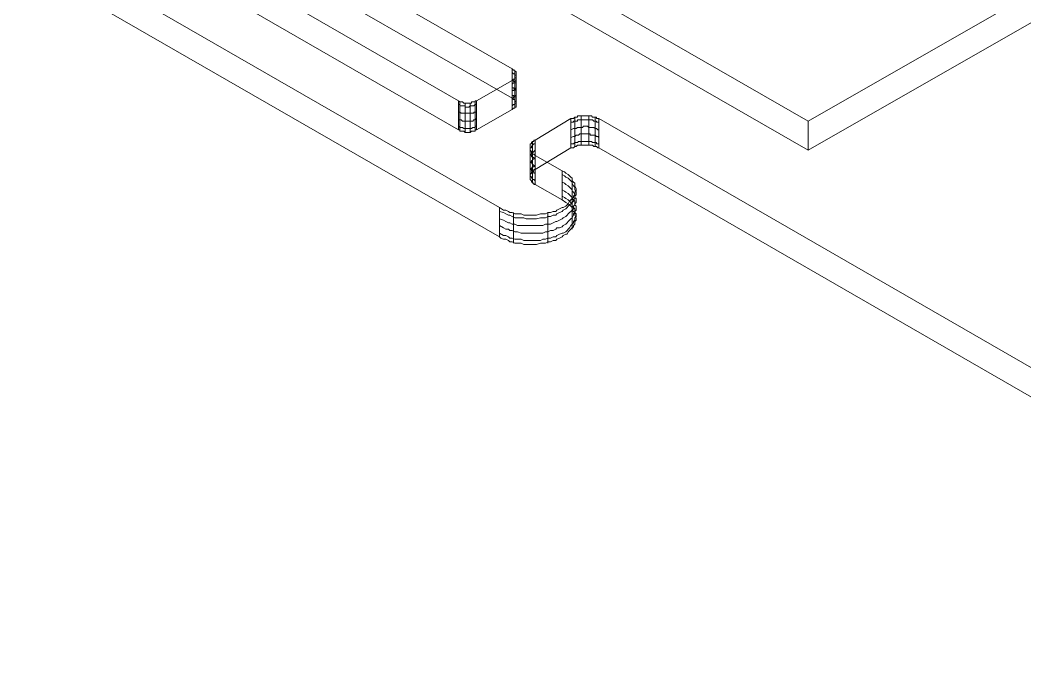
# Model space of a CAD drawing. Header units: millimetres. Extents: x 251 to 1800, y 172 to 1116.
# Drawn here: x 347.7 to 555.7, y 611.5 to 742.5 of the extents above; entities that cross this region are included whole.
import ezdxf

# ---------------------------------------------------------------- set-up
doc = ezdxf.new("R2010")
doc.units = ezdxf.units.MM

msp = doc.modelspace()

# ---------------------------------------------------------------- linework, layer by layer
at = {"color": 8, "lineweight": 0, "true_color": 0x808080}
msp.add_lwpolyline([(510.81305, 715.568588), (458.547011, 745.62776), (510.81305, 775.934899), (563.327056, 745.62776)], close=True, dxfattribs=at)
for points in [[(397.299039, 762.48955), (449.565077, 732.430378)], [(397.299039, 762.48955), (449.565077, 732.430378)], [(347.677987, 760.891537), (446.920091, 703.721252)], [(347.677987, 760.891537), (446.920091, 703.721252)], [(397.299039, 756.428122), (449.565077, 726.368951), (449.813045, 726.120983), (450.088564, 726.120983), (450.088564, 725.845464), (450.364084, 725.597496), (450.364084, 725.321977), (450.364084, 725.074009), (450.364084, 724.79849), (450.364084, 724.52297), (450.088564, 724.52297), (450.088564, 724.275003), (449.813045, 724.275003), (449.565077, 723.999483), (442.181156, 719.784036), (441.905637, 719.784036), (441.905637, 719.536068), (441.630117, 719.536068), (441.38215, 719.536068), (441.106631, 719.536068), (440.858663, 719.260549), (440.583144, 719.260549), (440.335176, 719.260549), (440.059657, 719.260549), (439.784137, 719.260549), (439.53617, 719.536068), (439.26065, 719.536068), (439.012683, 719.536068), (438.737163, 719.536068), (438.737163, 719.784036), (438.461644, 719.784036), (385.947638, 750.091175)], [(438.461644, 725.845464), (385.947638, 756.152602)], [(438.461644, 725.845464), (385.947638, 756.152602)], [(397.299039, 756.428122), (449.565077, 726.368951)], [(347.677987, 754.830109), (446.920091, 697.659824), (447.19561, 697.384305), (447.719097, 697.136337), (448.242584, 697.136337), (448.766071, 696.860818), (449.041591, 696.612851), (449.565077, 696.612851), (450.088564, 696.337331), (450.612051, 696.337331), (451.411058, 696.337331), (451.934545, 696.061812), (452.458032, 696.061812), (452.981519, 696.061812), (453.532557, 696.061812), (454.056044, 696.061812), (454.579531, 696.061812), (455.378538, 696.337331), (455.902025, 696.337331), (456.425512, 696.337331), (456.948999, 696.612851), (457.472486, 696.612851), (457.995972, 696.860818), (458.547011, 696.860818), (458.794979, 697.136337), (459.318466, 697.384305), (459.869505, 697.659824), (460.117472, 697.907792), (460.640959, 698.183311), (460.916479, 698.183311), (461.164446, 698.706798), (461.439966, 698.982318), (461.715485, 699.230285), (461.963452, 699.505805), (462.238972, 699.753772), (462.238972, 700.029292), (462.486939, 700.277259), (462.486939, 700.828298), (462.762459, 701.076266), (462.762459, 701.351785), (462.762459, 701.599752), (462.486939, 702.123239), (462.486939, 702.398759), (462.486939, 702.674278), (462.238972, 702.922246), (461.963452, 703.197765), (461.963452, 703.721252), (461.715485, 703.96922), (461.439966, 704.244739), (461.164446, 704.492707), (460.640959, 704.768226), (459.869505, 705.291713), (454.304012, 708.460187), (454.056044, 708.460187), (454.056044, 708.735706), (453.780525, 708.735706), (453.780525, 708.983674), (453.532557, 708.983674), (453.532557, 709.259193), (453.257038, 709.507161), (453.257038, 709.78268), (453.257038, 710.030647), (453.257038, 710.306167), (453.257038, 710.554134), (453.532557, 710.829654), (453.532557, 711.105173), (453.780525, 711.105173), (453.780525, 711.353141), (454.056044, 711.353141), (454.056044, 711.62866), (454.304012, 711.62866)], [(347.677987, 754.830109), (446.920091, 697.659824)], [(510.81305, 721.630016), (458.547011, 751.689187)], [(510.81305, 721.630016), (458.547011, 751.689187)], [(563.327056, 751.689187), (510.81305, 721.630016)], [(563.327056, 751.689187), (510.81305, 721.630016)], [(438.461644, 719.784036), (385.947638, 750.091175)], [(510.81305, 715.568588), (458.547011, 745.62776)], [(563.327056, 745.62776), (510.81305, 715.568588)], [(449.565077, 730.060911), (449.813045, 730.336431), (450.088564, 730.336431), (450.088564, 730.584398), (450.364084, 730.584398), (450.364084, 730.859917), (450.364084, 731.135437), (450.364084, 731.383404), (450.364084, 731.658924), (450.364084, 731.906891), (450.088564, 731.906891), (450.088564, 732.182411), (449.813045, 732.182411), (449.565077, 732.430378)], [(449.565077, 726.368951), (449.565077, 732.430378)], [(449.565077, 726.368951), (449.565077, 732.430378)], [(449.565077, 730.060911), (449.813045, 730.336431), (450.088564, 730.336431), (450.088564, 730.584398), (450.364084, 730.584398), (450.364084, 730.859917), (450.364084, 731.135437), (450.364084, 731.383404), (450.364084, 731.658924), (450.364084, 731.906891), (450.088564, 731.906891), (450.088564, 732.182411), (449.813045, 732.182411), (449.565077, 732.430378)], [(450.088564, 726.120983), (450.088564, 732.182411), (450.088564, 731.906891)], [(449.565077, 729.289457), (449.813045, 729.537424), (450.088564, 729.537424), (450.088564, 729.812944), (450.364084, 730.060911), (450.364084, 730.336431), (450.364084, 730.584398), (450.364084, 730.859917), (450.364084, 731.135437), (450.088564, 731.135437), (450.088564, 731.383404), (449.813045, 731.383404), (449.565077, 731.658924), (449.565077, 731.383404)], [(450.088564, 724.275003), (450.088564, 730.336431), (450.088564, 730.060911)], [(450.364084, 725.597496), (450.364084, 731.658924), (450.364084, 731.383404)], [(450.364084, 724.79849), (450.364084, 730.859917), (450.364084, 730.584398)], [(449.565077, 730.060911), (442.181156, 725.845464)], [(449.565077, 730.060911), (442.181156, 725.845464)], [(449.565077, 727.966963), (449.813045, 727.966963), (450.088564, 728.214931), (450.364084, 728.49045), (450.364084, 728.738418), (450.364084, 729.013937), (450.364084, 729.289457), (450.364084, 729.537424), (450.088564, 729.537424), (450.088564, 729.812944), (449.813045, 729.812944), (449.813045, 730.060911), (449.565077, 730.060911), (449.565077, 729.812944)], [(449.565077, 730.060911), (449.565077, 723.999483)], [(449.565077, 730.060911), (449.565077, 723.999483)], [(449.565077, 726.368951), (449.813045, 726.368951), (449.813045, 726.64447), (450.088564, 726.64447), (450.088564, 726.919989), (450.364084, 726.919989), (450.364084, 727.167957), (450.364084, 727.443476), (450.364084, 727.691444), (450.364084, 727.966963), (450.088564, 728.214931), (449.813045, 728.49045), (449.565077, 728.49045), (449.565077, 728.214931)], [(449.565077, 724.79849), (449.813045, 725.074009), (450.088564, 725.074009), (450.088564, 725.321977), (450.364084, 725.321977), (450.364084, 725.597496), (450.364084, 725.845464), (450.364084, 726.120983), (450.364084, 726.368951), (450.364084, 726.64447), (450.088564, 726.64447), (449.813045, 726.919989), (449.565077, 726.919989), (449.565077, 726.64447)], [(449.565077, 726.368951), (449.813045, 726.120983), (450.088564, 726.120983), (450.088564, 725.845464), (450.364084, 725.597496), (450.364084, 725.321977), (450.364084, 725.074009), (450.364084, 724.79849), (450.364084, 724.52297), (450.088564, 724.52297), (450.088564, 724.275003), (449.813045, 724.275003), (449.565077, 723.999483)], [(438.461644, 725.845464), (438.737163, 725.597496), (439.012683, 725.597496), (439.26065, 725.597496), (439.53617, 725.321977), (439.784137, 725.321977), (440.059657, 725.321977), (440.335176, 725.321977), (440.583144, 725.321977), (440.858663, 725.321977), (441.106631, 725.321977), (441.106631, 725.597496), (441.38215, 725.597496), (441.630117, 725.597496), (441.905637, 725.597496), (441.905637, 725.845464), (442.181156, 725.845464)], [(438.461644, 725.845464), (438.461644, 719.784036)], [(438.461644, 725.845464), (438.737163, 725.597496), (439.012683, 725.597496), (439.26065, 725.597496), (439.53617, 725.321977), (439.784137, 725.321977), (440.059657, 725.321977), (440.335176, 725.321977), (440.583144, 725.321977), (440.858663, 725.321977), (441.106631, 725.321977), (441.106631, 725.597496), (441.38215, 725.597496), (441.630117, 725.597496), (441.905637, 725.597496), (441.905637, 725.845464), (442.181156, 725.845464)], [(438.461644, 725.845464), (438.461644, 719.784036)], [(438.461644, 725.074009), (438.737163, 725.074009), (438.737163, 724.79849), (439.012683, 724.79849), (439.26065, 724.79849), (439.53617, 724.79849), (439.784137, 724.79849), (439.784137, 724.52297), (440.059657, 724.52297), (440.335176, 724.52297), (440.583144, 724.52297), (440.858663, 724.79849), (441.106631, 724.79849), (441.38215, 724.79849), (441.630117, 724.79849), (441.905637, 725.074009), (442.181156, 725.074009), (442.181156, 724.79849)], [(438.737163, 719.536068), (438.737163, 725.597496), (438.737163, 725.321977)], [(439.784137, 719.260549), (439.784137, 725.321977), (439.784137, 725.074009)], [(440.858663, 719.260549), (440.858663, 725.321977), (440.858663, 725.074009)], [(441.905637, 719.536068), (441.905637, 725.597496), (441.905637, 725.321977)], [(442.181156, 719.784036), (442.181156, 725.845464)], [(442.181156, 719.784036), (442.181156, 725.845464)], [(449.565077, 723.999483), (442.181156, 719.784036)], [(438.461644, 723.475996), (438.737163, 723.475996), (439.012683, 723.228029), (439.26065, 723.228029), (439.53617, 723.228029), (439.784137, 723.228029), (440.059657, 723.228029), (440.335176, 723.228029), (440.583144, 723.228029), (440.858663, 723.228029), (441.106631, 723.228029), (441.38215, 723.228029), (441.630117, 723.228029), (441.630117, 723.475996), (441.905637, 723.475996), (442.181156, 723.475996), (442.181156, 723.228029)], [(438.461644, 722.153503), (438.461644, 721.905536), (438.737163, 721.905536), (439.012683, 721.905536), (439.26065, 721.630016), (439.53617, 721.630016), (439.784137, 721.630016), (440.059657, 721.630016), (440.335176, 721.630016), (440.583144, 721.630016), (440.858663, 721.630016), (441.106631, 721.630016), (441.38215, 721.630016), (441.630117, 721.905536), (441.905637, 721.905536), (442.181156, 722.153503), (442.181156, 721.905536)], [(454.304012, 717.690088), (461.715485, 722.153503)], [(454.304012, 717.690088), (461.715485, 722.153503)], [(467.501393, 722.153503), (467.253426, 722.153503), (466.977906, 722.153503), (466.977906, 722.429022), (466.729939, 722.429022), (466.454419, 722.429022), (466.1789, 722.429022), (465.930932, 722.67699), (465.655413, 722.67699), (465.407446, 722.67699), (465.131926, 722.67699), (464.883959, 722.67699), (464.608439, 722.67699), (464.33292, 722.67699), (464.084952, 722.67699), (463.809433, 722.67699), (463.561465, 722.67699), (463.285946, 722.67699), (463.037978, 722.67699), (463.037978, 722.429022), (462.762459, 722.429022), (462.486939, 722.429022), (462.238972, 722.153503), (461.715485, 722.153503)], [(467.501393, 722.153503), (467.253426, 722.153503), (466.977906, 722.153503), (466.977906, 722.429022), (466.729939, 722.429022), (466.454419, 722.429022), (466.1789, 722.429022), (465.930932, 722.67699), (465.655413, 722.67699), (465.407446, 722.67699), (465.131926, 722.67699), (464.883959, 722.67699), (464.608439, 722.67699), (464.33292, 722.67699), (464.084952, 722.67699), (463.809433, 722.67699), (463.561465, 722.67699), (463.285946, 722.67699), (463.037978, 722.67699), (463.037978, 722.429022), (462.762459, 722.429022), (462.486939, 722.429022), (462.238972, 722.153503), (461.715485, 722.153503)], [(461.715485, 716.092075), (461.715485, 722.153503)], [(461.715485, 716.092075), (461.715485, 722.153503)], [(467.501393, 721.382049), (467.253426, 721.382049), (466.977906, 721.382049), (466.977906, 721.630016), (466.729939, 721.630016), (466.454419, 721.630016), (466.1789, 721.905536), (465.930932, 721.905536), (465.655413, 721.905536), (465.407446, 721.905536), (465.131926, 721.905536), (464.883959, 721.905536), (464.608439, 721.905536), (464.33292, 721.905536), (464.084952, 721.905536), (463.809433, 721.905536), (463.561465, 721.905536), (463.285946, 721.905536), (463.037978, 721.905536), (463.037978, 721.630016), (462.762459, 721.630016), (462.486939, 721.630016), (462.238972, 721.630016), (462.238972, 721.382049), (461.715485, 721.382049), (461.715485, 721.106529)], [(462.486939, 716.367595), (462.486939, 722.429022), (462.486939, 722.153503)], [(463.809433, 716.615562), (463.809433, 722.67699), (463.809433, 722.429022)], [(465.407446, 716.615562), (465.407446, 722.67699), (465.407446, 722.429022)], [(466.729939, 716.367595), (466.729939, 722.429022), (466.729939, 722.153503)], [(467.501393, 722.153503), (648.875844, 617.53877)], [(467.501393, 722.153503), (467.501393, 716.092075)], [(467.501393, 722.153503), (467.501393, 716.092075)], [(467.501393, 722.153503), (648.875844, 617.53877)], [(438.461644, 720.583042), (438.737163, 720.307523), (439.012683, 720.307523), (439.26065, 720.307523), (439.53617, 720.059555), (439.784137, 720.059555), (440.059657, 720.059555), (440.335176, 720.059555), (440.583144, 720.059555), (440.858663, 720.059555), (441.106631, 720.059555), (441.38215, 720.307523), (441.630117, 720.307523), (441.905637, 720.307523), (441.905637, 720.583042), (442.181156, 720.583042), (442.181156, 720.307523)], [(442.181156, 719.784036), (441.905637, 719.784036), (441.905637, 719.536068), (441.630117, 719.536068), (441.38215, 719.536068), (441.106631, 719.536068), (440.858663, 719.260549), (440.583144, 719.260549), (440.335176, 719.260549), (440.059657, 719.260549), (439.784137, 719.260549), (439.53617, 719.536068), (439.26065, 719.536068), (439.012683, 719.536068), (438.737163, 719.536068), (438.737163, 719.784036), (438.461644, 719.784036)], [(467.501393, 719.784036), (467.253426, 719.784036), (466.977906, 720.059555), (466.729939, 720.059555), (466.454419, 720.307523), (466.1789, 720.307523), (465.930932, 720.307523), (465.655413, 720.307523), (465.407446, 720.307523), (465.131926, 720.583042), (464.883959, 720.583042), (464.608439, 720.583042), (464.33292, 720.583042), (464.084952, 720.307523), (463.809433, 720.307523), (463.561465, 720.307523), (463.285946, 720.307523), (463.037978, 720.307523), (462.762459, 720.059555), (462.486939, 720.059555), (462.238972, 720.059555), (461.715485, 719.784036), (461.715485, 719.536068)], [(510.81305, 715.568588), (510.81305, 721.630016)], [(510.81305, 715.568588), (510.81305, 721.630016)], [(454.304012, 717.690088), (454.056044, 717.690088), (454.056044, 717.414569), (453.780525, 717.414569), (453.532557, 717.166601), (453.532557, 716.891082), (453.257038, 716.891082), (453.257038, 716.615562), (453.257038, 716.367595), (453.257038, 716.092075), (453.257038, 715.844108), (453.257038, 715.568588), (453.532557, 715.320621), (453.532557, 715.045101), (453.780525, 715.045101), (453.780525, 714.797134), (454.056044, 714.797134), (454.304012, 714.521614)], [(454.304012, 717.690088), (454.056044, 717.690088), (454.056044, 717.414569), (453.780525, 717.414569), (453.532557, 717.166601), (453.532557, 716.891082), (453.257038, 716.891082), (453.257038, 716.615562), (453.257038, 716.367595), (453.257038, 716.092075), (453.257038, 715.844108), (453.257038, 715.568588), (453.532557, 715.320621), (453.532557, 715.045101), (453.780525, 715.045101), (453.780525, 714.797134), (454.056044, 714.797134), (454.304012, 714.521614)], [(454.304012, 717.690088), (454.304012, 711.62866)], [(454.304012, 717.690088), (454.304012, 711.62866)], [(467.501393, 718.213575), (467.253426, 718.461542), (466.977906, 718.461542), (466.729939, 718.737062), (466.454419, 718.737062), (466.1789, 718.737062), (465.930932, 718.737062), (465.655413, 718.737062), (465.655413, 719.012581), (465.407446, 719.012581), (465.131926, 719.012581), (464.883959, 719.012581), (464.608439, 719.012581), (464.33292, 719.012581), (464.084952, 719.012581), (463.809433, 719.012581), (463.561465, 719.012581), (463.285946, 718.737062), (463.037978, 718.737062), (462.762459, 718.737062), (462.486939, 718.461542), (462.238972, 718.461542), (461.715485, 718.213575), (461.715485, 717.938056)], [(454.304012, 716.891082), (454.056044, 716.891082), (453.780525, 716.615562), (453.532557, 716.367595), (453.532557, 716.092075), (453.257038, 716.092075), (453.257038, 715.844108), (453.257038, 715.568588), (453.257038, 715.320621), (453.257038, 715.045101), (453.257038, 714.797134), (453.532557, 714.521614), (453.532557, 714.246095), (453.780525, 714.246095), (454.056044, 713.998127), (454.304012, 713.722608), (454.304012, 713.474641)], [(453.257038, 710.554134), (453.257038, 716.615562), (453.257038, 716.367595)], [(453.257038, 709.507161), (453.257038, 715.568588), (453.257038, 715.320621)], [(454.304012, 715.568588), (454.056044, 715.320621), (453.780525, 715.045101), (453.532557, 715.045101), (453.532557, 714.797134), (453.257038, 714.521614), (453.257038, 714.246095), (453.257038, 713.998127), (453.257038, 713.722608), (453.257038, 713.474641), (453.257038, 713.199121), (453.532557, 713.199121), (453.532557, 712.951154), (453.780525, 712.675634), (454.056044, 712.400115), (454.304012, 712.152147), (454.304012, 711.876628)], [(453.780525, 711.353141), (453.780525, 717.414569), (453.780525, 717.166601)], [(461.715485, 716.092075), (454.304012, 711.62866)], [(461.715485, 716.092075), (454.304012, 711.62866)], [(467.501393, 716.891082), (467.253426, 716.891082), (466.977906, 716.891082), (466.977906, 717.166601), (466.729939, 717.166601), (466.454419, 717.166601), (466.1789, 717.166601), (465.930932, 717.414569), (465.655413, 717.414569), (465.407446, 717.414569), (465.131926, 717.414569), (464.883959, 717.414569), (464.608439, 717.414569), (464.33292, 717.414569), (464.084952, 717.414569), (463.809433, 717.414569), (463.561465, 717.414569), (463.285946, 717.414569), (463.037978, 717.166601), (462.762459, 717.166601), (462.486939, 717.166601), (462.238972, 716.891082), (461.715485, 716.891082), (461.715485, 716.615562)], [(461.715485, 716.092075), (461.963452, 716.092075), (462.238972, 716.092075), (462.486939, 716.367595), (462.762459, 716.367595), (463.037978, 716.615562), (463.285946, 716.615562), (463.561465, 716.615562), (463.809433, 716.615562), (464.084952, 716.615562), (464.33292, 716.615562), (464.608439, 716.615562), (464.883959, 716.615562), (465.131926, 716.615562), (465.407446, 716.615562), (465.655413, 716.615562), (465.930932, 716.615562), (466.1789, 716.615562), (466.454419, 716.367595), (466.729939, 716.367595), (466.977906, 716.367595), (467.253426, 716.092075), (467.501393, 716.092075), (648.875844, 611.477342)], [(461.715485, 716.092075), (461.963452, 716.092075), (462.238972, 716.092075), (462.486939, 716.367595), (462.762459, 716.367595), (463.037978, 716.615562), (463.285946, 716.615562), (463.561465, 716.615562), (463.809433, 716.615562), (464.084952, 716.615562), (464.33292, 716.615562), (464.608439, 716.615562), (464.883959, 716.615562), (465.131926, 716.615562), (465.407446, 716.615562), (465.655413, 716.615562), (465.930932, 716.615562), (466.1789, 716.615562), (466.454419, 716.367595), (466.729939, 716.367595), (466.977906, 716.367595), (467.253426, 716.092075), (467.501393, 716.092075)], [(467.501393, 716.092075), (648.875844, 611.477342)], [(454.304012, 713.998127), (454.056044, 713.998127), (454.056044, 713.722608), (453.780525, 713.722608), (453.780525, 713.474641), (453.532557, 713.474641), (453.532557, 713.199121), (453.257038, 712.951154), (453.257038, 712.675634), (453.257038, 712.400115), (453.257038, 712.152147), (453.257038, 711.876628), (453.532557, 711.62866), (453.532557, 711.353141), (453.780525, 711.353141), (453.780525, 711.105173), (454.056044, 711.105173), (454.056044, 710.829654), (454.304012, 710.829654), (454.304012, 710.554134)], [(453.780525, 708.735706), (453.780525, 714.797134), (453.780525, 714.521614)], [(459.869505, 711.353141), (454.304012, 714.521614)], [(454.304012, 708.460187), (454.304012, 714.521614)], [(459.869505, 711.353141), (454.304012, 714.521614)], [(454.304012, 708.460187), (454.304012, 714.521614)], [(454.304012, 712.400115), (454.056044, 712.400115), (454.056044, 712.152147), (453.780525, 712.152147), (453.532557, 711.876628), (453.532557, 711.62866), (453.257038, 711.62866), (453.257038, 711.353141), (453.257038, 711.105173), (453.257038, 710.829654), (453.257038, 710.554134), (453.257038, 710.306167), (453.532557, 710.030647), (453.532557, 709.78268), (453.780525, 709.78268), (453.780525, 709.507161), (454.056044, 709.507161), (454.304012, 709.259193), (454.304012, 708.983674)], [(454.304012, 708.460187), (454.056044, 708.460187), (454.056044, 708.735706), (453.780525, 708.735706), (453.780525, 708.983674), (453.532557, 708.983674), (453.532557, 709.259193), (453.257038, 709.507161), (453.257038, 709.78268), (453.257038, 710.030647), (453.257038, 710.306167), (453.257038, 710.554134), (453.532557, 710.829654), (453.532557, 711.105173), (453.780525, 711.105173), (453.780525, 711.353141), (454.056044, 711.353141), (454.056044, 711.62866), (454.304012, 711.62866)], [(459.869505, 711.353141), (460.392992, 711.105173), (460.640959, 710.829654), (461.164446, 710.554134), (461.439966, 710.306167), (461.715485, 710.030647), (461.963452, 709.78268), (461.963452, 709.259193), (462.238972, 708.983674), (462.486939, 708.735706), (462.486939, 708.460187), (462.486939, 708.184667), (462.762459, 707.66118), (462.762459, 707.413213), (462.762459, 707.137693), (462.486939, 706.889726), (462.486939, 706.338687), (462.238972, 706.090719), (462.238972, 705.8152), (461.963452, 705.567232), (461.715485, 705.291713), (461.439966, 705.043746), (461.164446, 704.492707), (460.916479, 704.244739), (460.640959, 703.96922), (460.117472, 703.721252), (459.869505, 703.721252), (459.318466, 703.445733), (458.794979, 703.197765), (458.547011, 702.922246), (457.995972, 702.922246), (457.472486, 702.674278), (456.948999, 702.674278), (456.425512, 702.398759), (455.902025, 702.398759), (455.378538, 702.398759), (454.579531, 702.123239), (454.056044, 702.123239), (453.532557, 702.123239), (452.981519, 702.123239), (452.458032, 702.123239), (451.934545, 702.123239), (451.411058, 702.398759), (450.612051, 702.398759), (450.088564, 702.398759), (449.565077, 702.674278), (449.041591, 702.674278), (448.766071, 702.922246), (448.242584, 703.197765), (447.719097, 703.197765), (446.920091, 703.721252)], [(459.869505, 711.353141), (460.392992, 711.105173), (460.640959, 710.829654), (461.164446, 710.554134), (461.439966, 710.306167), (461.715485, 710.030647), (461.963452, 709.78268), (461.963452, 709.259193), (462.238972, 708.983674), (462.486939, 708.735706), (462.486939, 708.460187), (462.486939, 708.184667), (462.762459, 707.66118), (462.762459, 707.413213), (462.762459, 707.137693), (462.486939, 706.889726), (462.486939, 706.338687), (462.238972, 706.090719), (462.238972, 705.8152), (461.963452, 705.567232), (461.715485, 705.291713), (461.439966, 705.043746), (461.164446, 704.492707), (460.916479, 704.244739), (460.640959, 703.96922), (460.117472, 703.721252), (459.869505, 703.721252), (459.318466, 703.445733), (458.794979, 703.197765), (458.547011, 702.922246), (457.995972, 702.922246), (457.472486, 702.674278), (456.948999, 702.674278), (456.425512, 702.398759), (455.902025, 702.398759), (455.378538, 702.398759), (454.579531, 702.123239), (454.056044, 702.123239), (453.532557, 702.123239), (452.981519, 702.123239), (452.458032, 702.123239), (451.934545, 702.123239), (451.411058, 702.398759), (450.612051, 702.398759), (450.088564, 702.398759), (449.565077, 702.674278), (449.041591, 702.674278), (448.766071, 702.922246), (448.242584, 703.197765), (447.719097, 703.197765), (446.920091, 703.721252)], [(459.869505, 710.554134), (460.392992, 710.306167), (460.640959, 710.030647), (461.164446, 709.78268), (461.439966, 709.507161), (461.715485, 709.259193), (461.963452, 708.983674), (461.963452, 708.735706), (462.238972, 708.184667), (462.486939, 707.9367), (462.486939, 707.66118), (462.486939, 707.413213), (462.762459, 706.889726), (462.762459, 706.614206), (462.762459, 706.338687), (462.486939, 706.090719), (462.486939, 705.567232), (462.238972, 705.291713), (462.238972, 705.043746), (461.963452, 704.768226), (461.715485, 704.492707), (461.439966, 704.244739), (461.164446, 703.96922), (460.916479, 703.721252), (460.640959, 703.445733), (460.117472, 703.197765), (459.869505, 702.922246), (459.318466, 702.674278), (458.794979, 702.398759), (458.547011, 702.123239), (457.995972, 702.123239), (457.472486, 701.875272), (456.948999, 701.875272), (456.425512, 701.599752), (455.902025, 701.599752), (455.378538, 701.599752), (454.579531, 701.351785), (454.056044, 701.351785), (453.532557, 701.351785), (452.981519, 701.351785), (452.458032, 701.351785), (451.934545, 701.599752), (451.411058, 701.599752), (450.612051, 701.599752), (450.088564, 701.599752), (449.565077, 701.875272), (449.041591, 702.123239), (448.766071, 702.123239), (448.242584, 702.398759), (447.719097, 702.674278), (446.920091, 702.922246), (446.920091, 702.674278)], [(459.869505, 711.353141), (459.869505, 705.291713)], [(459.869505, 711.353141), (459.869505, 705.291713)], [(461.963452, 709.507161), (461.963452, 703.445733), (461.963452, 703.197765)], [(459.869505, 708.983674), (460.392992, 708.735706), (460.640959, 708.460187), (461.164446, 708.184667), (461.439966, 707.9367), (461.715485, 707.66118), (461.963452, 707.413213), (461.963452, 707.137693), (462.238972, 706.889726), (462.486939, 706.338687), (462.486939, 706.090719), (462.486939, 705.8152), (462.762459, 705.567232), (462.762459, 705.043746), (462.762459, 704.768226), (462.486939, 704.492707), (462.486939, 704.244739), (462.238972, 703.96922), (462.238972, 703.445733), (461.963452, 703.197765), (461.715485, 702.922246), (461.439966, 702.674278), (461.164446, 702.398759), (460.916479, 702.123239), (460.640959, 701.875272), (460.117472, 701.599752), (459.869505, 701.351785), (459.318466, 701.076266), (458.794979, 700.828298), (458.547011, 700.828298), (457.995972, 700.552779), (457.472486, 700.277259), (456.948999, 700.277259), (456.425512, 700.277259), (455.902025, 700.029292), (455.378538, 700.029292), (454.579531, 700.029292), (454.056044, 700.029292), (453.532557, 700.029292), (452.981519, 700.029292), (452.458032, 700.029292), (451.934545, 700.029292), (451.411058, 700.029292), (450.612051, 700.029292), (450.088564, 700.277259), (449.565077, 700.277259), (449.041591, 700.552779), (448.766071, 700.552779), (448.242584, 700.828298), (447.719097, 701.076266), (446.920091, 701.351785), (446.920091, 701.076266)], [(459.869505, 707.413213), (460.392992, 707.137693), (460.640959, 706.889726), (461.164446, 706.614206), (461.439966, 706.338687), (461.715485, 706.090719), (461.963452, 705.8152), (461.963452, 705.567232), (462.238972, 705.291713), (462.486939, 705.043746), (462.486939, 704.492707), (462.486939, 704.244739), (462.762459, 703.96922), (462.762459, 703.721252), (462.762459, 703.197765), (462.486939, 702.922246), (462.486939, 702.674278), (462.238972, 702.398759), (462.238972, 702.123239), (461.963452, 701.599752), (461.715485, 701.351785), (461.439966, 701.076266), (461.164446, 700.828298), (460.916479, 700.552779), (460.640959, 700.277259), (460.117472, 700.029292), (459.869505, 699.753772), (459.318466, 699.505805), (458.794979, 699.505805), (458.547011, 699.230285), (457.995972, 698.982318), (457.472486, 698.982318), (456.948999, 698.706798), (456.425512, 698.706798), (455.902025, 698.431279), (455.378538, 698.431279), (454.579531, 698.431279), (454.056044, 698.431279), (453.532557, 698.431279), (452.981519, 698.431279), (452.458032, 698.431279), (451.934545, 698.431279), (451.411058, 698.431279), (450.612051, 698.706798), (450.088564, 698.706798), (449.565077, 698.982318), (449.041591, 698.982318), (448.766071, 699.230285), (448.242584, 699.230285), (447.719097, 699.505805), (446.920091, 700.029292), (446.920091, 699.753772)], [(459.869505, 705.291713), (454.304012, 708.460187)], [(459.869505, 706.090719), (460.392992, 705.8152), (460.640959, 705.567232), (461.164446, 705.291713), (461.439966, 705.043746), (461.715485, 704.768226), (461.963452, 704.244739), (461.963452, 703.96922), (462.238972, 703.721252), (462.486939, 703.445733), (462.486939, 703.197765), (462.486939, 702.674278), (462.762459, 702.398759), (462.762459, 702.123239), (462.762459, 701.875272), (462.486939, 701.599752), (462.486939, 701.076266), (462.238972, 700.828298), (462.238972, 700.552779), (461.963452, 700.277259), (461.715485, 700.029292), (461.439966, 699.505805), (461.164446, 699.230285), (460.916479, 698.982318), (460.640959, 698.706798), (460.117472, 698.431279), (459.869505, 698.431279), (459.318466, 698.183311), (458.794979, 697.907792), (458.547011, 697.659824), (457.995972, 697.659824), (457.472486, 697.384305), (456.948999, 697.384305), (456.425512, 697.136337), (455.902025, 697.136337), (455.378538, 696.860818), (454.579531, 696.860818), (454.056044, 696.860818), (453.532557, 696.860818), (452.981519, 696.860818), (452.458032, 696.860818), (451.934545, 696.860818), (451.411058, 697.136337), (450.612051, 697.136337), (450.088564, 697.136337), (449.565077, 697.384305), (449.041591, 697.384305), (448.766071, 697.659824), (448.242584, 697.907792), (447.719097, 697.907792), (446.920091, 698.431279), (446.920091, 698.183311)], [(446.920091, 697.659824), (447.19561, 697.384305), (447.719097, 697.136337), (448.242584, 697.136337), (448.766071, 696.860818), (449.041591, 696.612851), (449.565077, 696.612851), (450.088564, 696.337331), (450.612051, 696.337331), (451.411058, 696.337331), (451.934545, 696.061812), (452.458032, 696.061812), (452.981519, 696.061812), (453.532557, 696.061812), (454.056044, 696.061812), (454.579531, 696.061812), (455.378538, 696.337331), (455.902025, 696.337331), (456.425512, 696.337331), (456.948999, 696.612851), (457.472486, 696.612851), (457.995972, 696.860818), (458.547011, 696.860818), (458.794979, 697.136337), (459.318466, 697.384305), (459.869505, 697.659824), (460.117472, 697.907792), (460.640959, 698.183311), (460.916479, 698.183311), (461.164446, 698.706798), (461.439966, 698.982318), (461.715485, 699.230285), (461.963452, 699.505805), (462.238972, 699.753772), (462.238972, 700.029292), (462.486939, 700.277259), (462.486939, 700.828298), (462.762459, 701.076266), (462.762459, 701.351785), (462.762459, 701.599752), (462.486939, 702.123239), (462.486939, 702.398759), (462.486939, 702.674278), (462.238972, 702.922246), (461.963452, 703.197765), (461.963452, 703.721252), (461.715485, 703.96922), (461.439966, 704.244739), (461.164446, 704.492707), (460.640959, 704.768226), (459.869505, 705.291713)], [(461.963452, 705.567232), (461.963452, 699.505805), (461.963452, 699.230285)], [(446.920091, 697.659824), (446.920091, 703.721252)], [(446.920091, 697.659824), (446.920091, 703.721252)], [(449.813045, 702.674278), (449.813045, 696.612851), (449.813045, 696.337331)], [(456.948999, 702.674278), (456.948999, 696.612851), (456.948999, 696.337331)]]:
    msp.add_lwpolyline(points, dxfattribs=at)

doc.saveas('drawing.dxf')
